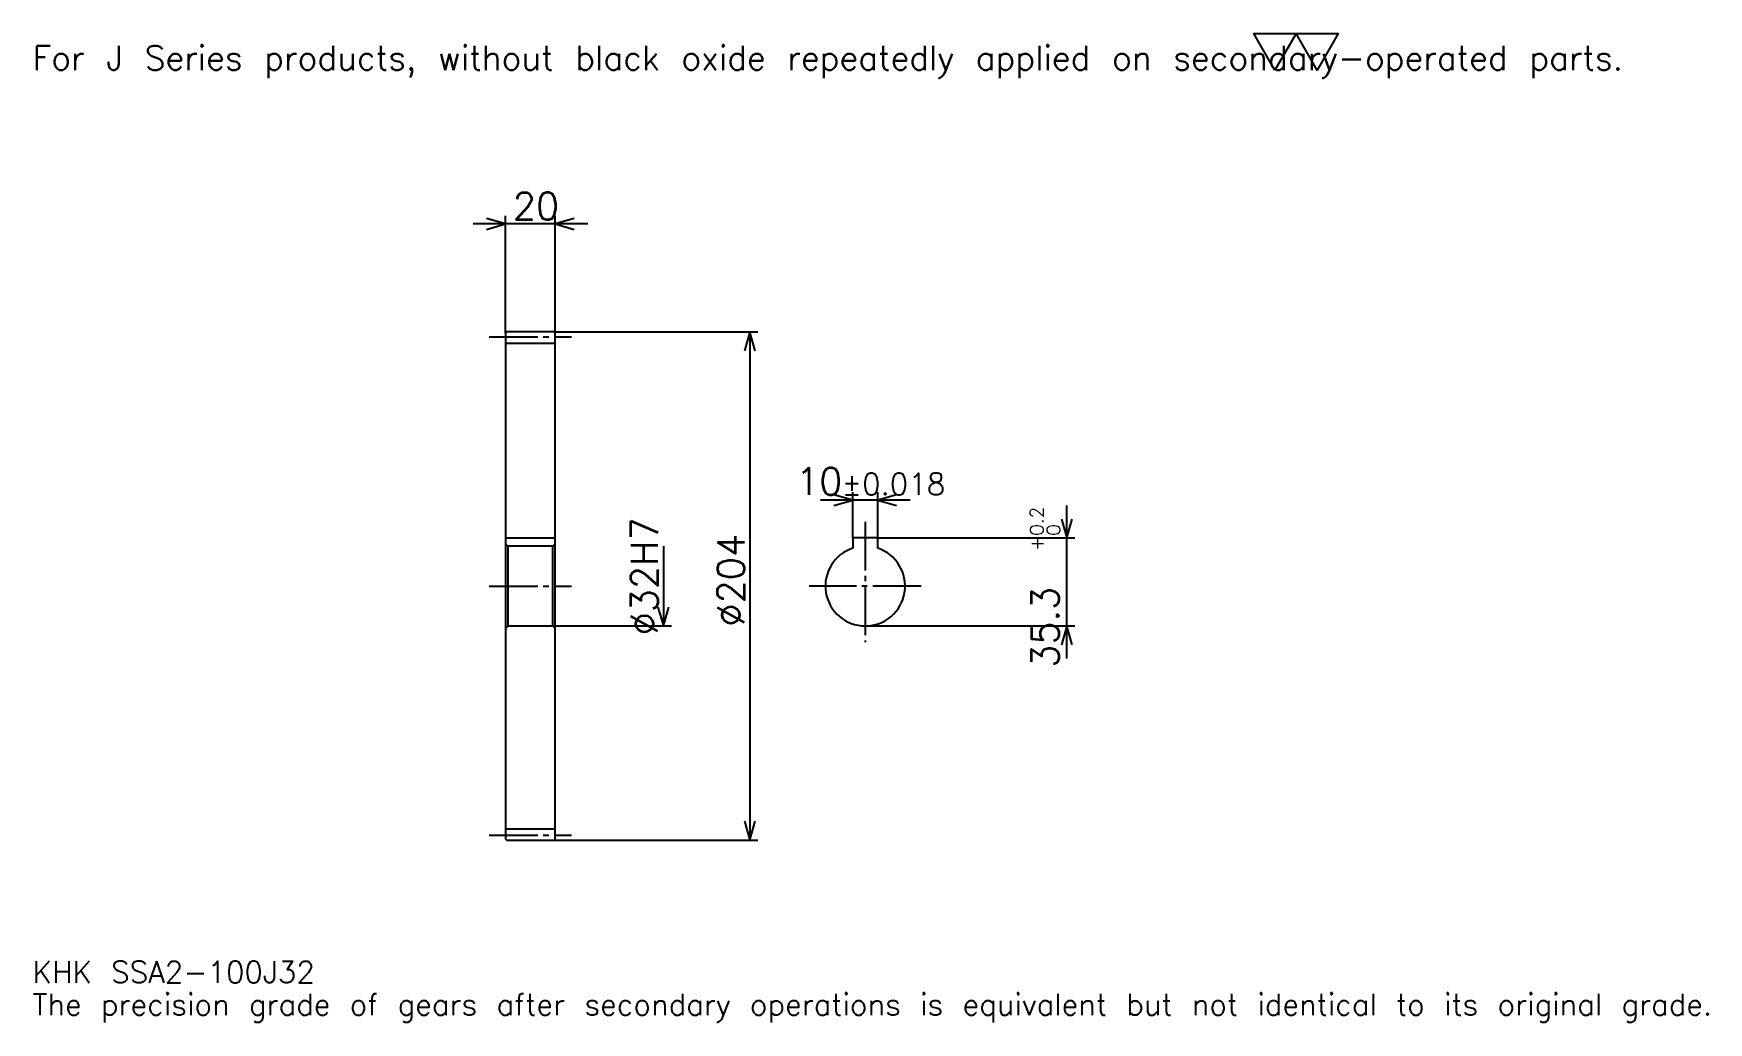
# Model space of a CAD drawing. Extents: x 22 to 694, y 8 to 405.
import ezdxf

# ---------------------------------------------------------------- set-up
doc = ezdxf.new("R2010")
doc.units = 0
doc.linetypes.add('DASHDOT', pattern=[26.021738, 19.516304, -2.168478, 2.168478, -2.168478])
doc.layers.get('0').update_dxf_attribs({"linetype": 'CONTINUOUS'})
doc.layers.add('DASHDOT', color=6, linetype='DASHDOT')
doc.styles.add('KANJI', font='TXT', dxfattribs={"bigfont": 'BIGFONT'})

msp = doc.modelspace()

# ---------------------------------------------------------------- linework, layer by layer
at = {"color": 5}
for p, q in [((211.527176, 285.154907), (211.527176, 331.777191)), ((231.527176, 285.154907), (231.527176, 331.777191)), ((244.53804, 328.524475), (198.516312, 328.524475)), ((211.527176, 284.654907), (211.527176, 285.154907)), ((231.027176, 285.154907), (231.527176, 285.154907)), ((231.527176, 285.154907), (312.845093, 285.154907)), ((231.527176, 284.654907), (231.527176, 285.154907)), ((309.592407, 285.154907), (309.592407, 81.154907)), ((373.961975, 217.634247), (337.940216, 217.634247)), ((350.951111, 202.45491), (350.951111, 220.886963)), ((360.951111, 202.45491), (360.951111, 220.886963)), ((436.847839, 154.144043), (436.847839, 215.465775)), ((360.951111, 202.45491), (440.100525, 202.45491)), ((274.896729, 199.154907), (274.896729, 167.154907)), ((231.527176, 167.154907), (278.149475, 167.154907)), ((355.951111, 167.154907), (440.100525, 167.154907)), ((231.027176, 81.154907), (231.527176, 81.154907)), ((231.527176, 81.154907), (312.845093, 81.154907))]:
    msp.add_line(p, q, dxfattribs=at)
at = {"color": 4}
for p, q in [((211.527176, 280.654907), (231.527176, 280.654907)), ((211.527176, 202.45491), (231.527176, 202.45491)), ((231.527176, 200.154907), (230.527176, 199.154907)), ((211.527176, 166.154907), (212.527176, 167.154907)), ((231.527176, 166.154907), (230.527176, 167.154907)), ((211.527176, 85.654907), (231.527176, 85.654907))]:
    msp.add_line(p, q, dxfattribs=at)
at = {"color": 7}
msp.add_lwpolyline([(520.434753, 390.32608), (511.977692, 404.984985), (545.805969, 404.984985), (537.348877, 390.32608), (528.891846, 404.984985), (520.434753, 390.32608)], dxfattribs=at)
at = {"color": 5}
for points in [[(203.9375, 326.356018), (211.527176, 328.524475), (203.9375, 330.692932)], [(239.116852, 330.692932), (231.527176, 328.524475), (239.116852, 326.356018)], [(311.760864, 277.565247), (309.592407, 285.154907), (307.42392, 277.565247)], [(343.36142, 215.465775), (350.951111, 217.634247), (343.36142, 219.802734)], [(368.540771, 219.802734), (360.951111, 217.634247), (368.540771, 215.465775)], [(434.679352, 210.044586), (436.847839, 202.45491), (439.016296, 210.044586)], [(272.728271, 174.744583), (274.896729, 167.154907), (277.065216, 174.744583)], [(439.016296, 159.565231), (436.847839, 167.154907), (434.679352, 159.565231)], [(307.42392, 88.744583), (309.592407, 81.154907), (311.760864, 88.744583)]]:
    msp.add_lwpolyline(points, dxfattribs=at)
at = {"color": 4}
for points in [[(211.527176, 166.154907), (211.527176, 81.654907), (212.027176, 81.154907), (231.027176, 81.154907), (231.527176, 81.654907), (231.527176, 284.654907), (231.027176, 285.154907), (212.027176, 285.154907), (211.527176, 284.654907), (211.527176, 166.154907)], [(360.951111, 198.353592), (360.951111, 202.45491), (350.951111, 202.45491), (350.951111, 198.353592)], [(211.527176, 200.154907), (212.527176, 199.154907), (212.527176, 167.154907), (230.527176, 167.154907), (230.527176, 199.154907), (212.527176, 199.154907)]]:
    msp.add_lwpolyline(points, dxfattribs=at)
msp.add_arc((355.951111, 183.154907), 16, 108.209957329, 71.790042671, dxfattribs=at)
at = {"layer": 'DASHDOT', "color": 7}
for p, q in [((205.021744, 283.154907), (238.032608, 283.154907)), ((355.951111, 208.960342), (355.951111, 160.649475)), ((205.021744, 183.154907), (238.032608, 183.154907)), ((378.456543, 183.154907), (333.445648, 183.154907)), ((205.021744, 83.154907), (238.032608, 83.154907))]:
    msp.add_line(p, q, dxfattribs=at)

# ---------------------------------------------------------------- texts
at = {"color": 7, "style": 'KANJI'}
for s, height, p in [('For J Series products, without black oxide repeatedly applied on secondary-operated parts.', 9.758152, (21.684782, 390.32608)), ('20', 10.842391, (214.479614, 330.259277)), ('10', 10.842391, (328.149048, 219.802734)), ('%%p0.018', 8.673913, (346.471375, 219.802734)), ('KHK SSA2-100J32', 8.673913, (21.684782, 23.85326)), ('The precision grade of gears after secondary operations is equivalent but not identical to its original grade.', 8.673913, (21.684782, 10.842391))]:
    msp.add_text(s, height=height, dxfattribs=at).set_placement(p)
for s, height, p in [('%%c32H7', 10.842391, (272.728271, 163.367538)), ('0.2', 5.421196, (427.523376, 203.361267)), ('%%c204', 10.842391, (307.42392, 166.891327)), ('+', 5.421196, (427.523376, 197.28952)), ('0', 5.421196, (434.245667, 203.361267)), ('35.3', 10.842391, (433.595093, 150.35936))]:
    msp.add_text(s, height=height, rotation=90, dxfattribs=at).set_placement(p)

doc.saveas('drawing.dxf')
